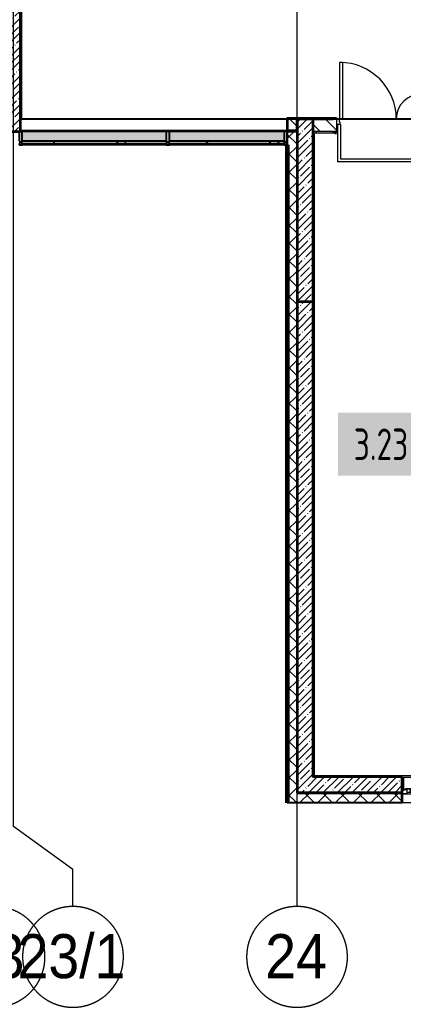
# Model space of a CAD drawing. Header units: millimetres. Extents: x 3914 to 443608, y -156176 to 78197.
# Drawn here: x 400380 to 406465, y -149483 to -133799 of the extents above; entities that cross this region are included whole.
import ezdxf

# ---------------------------------------------------------------- set-up
doc = ezdxf.new("R2010")
doc.units = ezdxf.units.MM
doc.linetypes.add('50_200_ШТРИХ_1Т_ш5_п1_п1_', pattern=[700, 500, -100, 0, -100])
for name, color, linetype, lineweight in [('0) клиннинг', 90, 'Continuous', 60), ('A-DOOR-1', 7, 'Continuous', 5), ('A-FLOR', 7, 'Continuous', 9), ('A-GLAZ', 7, 'Continuous', 9), ('A-GLAZ-1', 7, 'Continuous', 5), ('A-GLAZ-CURT', 7, 'Continuous', 9), ('A-GLAZ-CURT-1', 7, 'Continuous', 5), ('A-GLAZ-CURT-2', 7, 'Continuous', 25), ('A-GLAZ-CWMG', 7, 'Continuous', 9), ('A-GLAZ-CWMG-1', 7, 'Continuous', 25), ('A-WALL', 7, 'Continuous', 5), ('A-WALL-1', 7, 'Continuous', 35), ('I-WALL', 7, 'Continuous', 5), ('Оси', 7, 'Continuous', 9), ('Оси-1', 7, '50_200_ШТРИХ_1Т_ш5_п1_п1_', 9)]:
    doc.layers.add(name, color=color, linetype=linetype, lineweight=lineweight)
doc.layers.add('A-DOOR-FRAM-1', color=7, linetype='Continuous', lineweight=5, true_color=0xc0c0c0)
doc.layers.add('A-WALL-FNSH-1', color=9, linetype='Continuous', lineweight=5, true_color=0x808080)
doc.styles.add('Arial', font='arial.ttf', dxfattribs={"width": 0.9, "height": 700})
doc.styles.add('СПДС', font='ГОСТ тип А.ttf', dxfattribs={"width": 0.9})
pattern_1 = [(45, (315419.7, -145976.68), (-114.04925, 114.04925), []), (45, (315533.75, -145976.68), (-114.04925, 114.04925), [201.612, -40.322, 6.706, -33.617])]
pattern_2 = [(45, (315419.7, -145976.68), (-141.42136, 141.42136), []), (135, (315419.7, -145976.68), (-141.42136, -141.42136), [])]
pattern_3 = [(135, (315419.7, -145976.68), (-141.42136, -141.42136), [])]
pattern_4 = [(0, (315419.7, -145976.68), (243.84, 60.96), [20.117, -162.763, 20.117, -162.763, -975.36]), (0, (315419.7, -145976.68), (243.84, 60.96), [-365.76, 20.117, -345.643, 20.117, -162.763, -426.72]), (0, (315419.7, -145976.68), (243.84, 60.96), [-914.4, 20.117, -101.803, 20.117, -284.683]), (120, (315511.14, -145946.2), (-174.71291, 180.691634), [20.117, -162.763, 20.117, -162.763, -975.36]), (120, (315511.14, -145946.2), (-174.71291, 180.691634), [-365.76, 20.117, -345.643, 20.117, -162.763, -426.72]), (120, (315511.14, -145946.2), (-174.71291, 180.691634), [-914.4, 20.117, -101.803, 20.117, -284.683]), (240, (315541.62, -145824.28), (-69.12709, -241.651634), [20.117, -162.763, 20.117, -162.763, -975.36]), (240, (315541.62, -145824.28), (-69.12709, -241.651634), [-365.76, 20.117, -345.643, 20.117, -162.763, -426.72]), (240, (315541.62, -145824.28), (-69.12709, -241.651634), [-914.4, 20.117, -101.803, 20.117, -284.683])]

# ---------------------------------------------------------------- blocks, each defined once
blk = doc.blocks.new('120_Окно_СКБ_1Ст - 120_Окно_СКБ_1Ст 900х2500_h_ с форточкой-V551-Объем проектирования 3 этажа')
at = {"layer": 'A-GLAZ'}
for p, q in [((-450, -127), (-450, -57)), ((-450, -57), (-380, -57)), ((-380, -127), (-450, -127)), ((-380, -127), (-400, -127)), ((-400, -127), (-400, -137)), ((-400, -137), (400, -137)), ((400, -137), (-400, -137)), ((-380, -57), (-380, -127)), ((380, -87), (-380, -87)), ((-380, -87), (-380, -127)), ((-330, -137), (-330, -87)), ((330, -137), (330, -87)), ((380, -127), (380, -57)), ((380, -57), (450, -57)), ((380, -127), (380, -87)), ((450, -127), (380, -127)), ((400, -127), (380, -127)), ((400, -137), (400, -127)), ((450, -57), (450, -127))]:
    blk.add_line(p, q, dxfattribs=at)
at = {"layer": 'A-GLAZ-1'}
for p, q in [((450, -57), (-450, -57)), ((-430, -127), (-400, -127)), ((-330, -107), (330, -107)), ((330, -117), (-330, -117)), ((400, -127), (420, -127)), ((440, -127), (450, -127))]:
    blk.add_line(p, q, dxfattribs=at)
blk = doc.blocks.new('Системная панель - Стекло - 40мм-33184352-Объем проектирования 3 этажа')
at = {"layer": 'A-GLAZ-CURT-1'}
h = blk.add_hatch(dxfattribs=at)
h.set_pattern_fill('FP_201', color=256, style=0, pattern_type=2)
h.set_pattern_definition([(45, (-86342.5, -10010), (-565.6854, 565.6854), [400, -1200]), (45, (-86742.5, -10210), (-565.6854, 565.6854), [1200, -400]), (45, (-85942.5, -10410), (-565.6854, 565.6854), [400, -1200])])
h.paths.add_polyline_path([(510, 0), (1153, 0), (1153, 40), (-1153, 40), (-1153, 0)])
at = {"layer": 'A-GLAZ-CURT-2'}
for p, q in [((1153, 40), (-1153, 40)), ((-1153, 40), (-1153, 0)), ((-1153, 0), (1153, 0)), ((1153, 0), (1153, 40))]:
    blk.add_line(p, q, dxfattribs=at)
blk = doc.blocks.new('Системная панель - Стекло - 40мм-33184353-Объем проектирования 3 этажа')
at = {"layer": 'A-GLAZ-CURT-1'}
h = blk.add_hatch(dxfattribs=at)
h.set_pattern_fill('FP_202', color=256, style=0, pattern_type=2)
h.set_pattern_definition([(45, (-88444.25, -10010), (-565.6854, 565.6854), [400, -1200]), (45, (-88844.25, -10210), (-565.6854, 565.6854), [1200, -400]), (45, (-88044.25, -10410), (-565.6854, 565.6854), [400, -1200])])
h.paths.add_polyline_path([(584, 0), (919, 0), (919, 40), (-919, 40), (-919, 0), (-244, 0)])
at = {"layer": 'A-GLAZ-CURT-2'}
for p, q in [((919, 40), (-919, 40)), ((-919, 40), (-919, 0)), ((-919, 0), (919, 0)), ((919, 0), (919, 40))]:
    blk.add_line(p, q, dxfattribs=at)
blk = doc.blocks.new('Прямоугольный импост - Импост структурный с накладкой - 190мм-33184356-Объем проектирования 3 этажа')
at = {"layer": 'A-GLAZ-CWMG-1'}
for p, q in [((-50, 0), (-50, 17)), ((-50, 17), (0, 17)), ((-40, 0), (-50, 0)), ((-40, -40), (-40, 0)), ((0, 0), (-10, 0)), ((-10, 0), (-10, -40)), ((0, 17), (0, 0)), ((-50, -190), (-50, -40)), ((-50, -40), (-40, -40)), ((-10, -40), (0, -40)), ((0, -40), (0, -190)), ((0, -190), (-50, -190))]:
    blk.add_line(p, q, dxfattribs=at)
blk = doc.blocks.new('Прямоугольный импост - Импост структурный с накладкой - 190мм-33184358-Объем проектирования 3 этажа')
at = {"layer": 'A-GLAZ-CWMG-1'}
for p, q in [((0, 17), (-50, 17)), ((-50, 17), (-50, 0)), ((-50, 0), (-40, 0)), ((-40, 0), (-40, -40)), ((-10, -40), (-10, 0)), ((-10, 0), (0, 0)), ((0, 0), (0, 17)), ((-40, -40), (-50, -40)), ((-50, -40), (-50, -190)), ((0, -40), (-10, -40)), ((0, -190), (0, -40)), ((-50, -190), (0, -190))]:
    blk.add_line(p, q, dxfattribs=at)
blk = doc.blocks.new('Прямоугольный импост - Импост структурный с накладкой - 190мм-33184349-Объем проектирования 3 этажа')
at = {"layer": 'A-GLAZ-CWMG-1'}
for p, q in [((-25, 0), (-25, 17)), ((-25, 17), (25, 17)), ((-15, 0), (-25, 0)), ((-15, -40), (-15, 0)), ((25, 0), (15, 0)), ((15, 0), (15, -40)), ((25, 17), (25, 0)), ((-25, -190), (-25, -40)), ((-25, -40), (-15, -40)), ((15, -40), (25, -40)), ((25, -40), (25, -190)), ((25, -190), (-25, -190))]:
    blk.add_line(p, q, dxfattribs=at)
blk = doc.blocks.new('Прямоугольный импост - Импост структурный с накладкой - 190мм-23186050-Объем проектирования 3 этажа')
at = {"layer": 'A-GLAZ-CWMG'}
for points in [[(87285, 10250), (87285, 10400), (85000, 10400), (85000, 10250), (86652, 10250)], [(87285, 10193), (87285, 10210), (85000, 10210), (85000, 10193), (86652, 10193)]]:
    blk.add_hatch(color=256, dxfattribs=at).paths.add_polyline_path(points)
for p, q in [((85000, 10400), (87285, 10400)), ((85000, 10193), (87285, 10193))]:
    blk.add_line(p, q, dxfattribs=at)
blk = doc.blocks.new('Прямоугольный импост - Импост структурный с накладкой - 190мм-23186051-Объем проектирования 3 этажа')
at = {"layer": 'A-GLAZ-CWMG'}
for points in [[(88000, 10250), (88000, 10400), (87335, 10400), (87335, 10250)], [(87335, 10193), (88000, 10193), (88000, 10210), (87335, 10210)]]:
    blk.add_hatch(color=256, dxfattribs=at).paths.add_polyline_path(points)
for p, q in [((87335, 10400), (88000, 10400)), ((87335, 10193), (88000, 10193))]:
    blk.add_line(p, q, dxfattribs=at)
blk = doc.blocks.new('Прямоугольный импост - Импост структурный с накладкой - 190мм-23186052-Объем проектирования 3 этажа')
at = {"layer": 'A-GLAZ-CWMG'}
for points in [[(88000, 10250), (89154, 10250), (89154, 10400), (88000, 10400), (88000, 10380)], [(89154, 10193), (89154, 10210), (88000, 10210), (88000, 10193), (88828, 10193)]]:
    blk.add_hatch(color=256, dxfattribs=at).paths.add_polyline_path(points)
for p, q in [((88000, 10400), (89154, 10400)), ((88000, 10193), (89154, 10193))]:
    blk.add_line(p, q, dxfattribs=at)
blk = doc.blocks.new('Ось сетки - D8-29747960-Объем проектирования 3 этажа')
at = {"layer": 'Оси-1'}
for start, end in [(360, 180), (180, 360)]:
    blk.add_arc((0, 0), 4, start, end, dxfattribs=at)

msp = doc.modelspace()

# ---------------------------------------------------------------- hatches: boundary and pattern name
at = {"layer": 'A-WALL'}
h = msp.add_hatch(dxfattribs=at)
h.set_pattern_fill('FP_24', color=256, style=0, pattern_type=2)
h.set_pattern_definition(pattern_2)
h.paths.add_polyline_path([(404779.7, -146076.7), (404779.7, -135584.7), (404629.7, -135584.7), (404629.7, -146076.7)])
h = msp.add_hatch(dxfattribs=at)
h.set_pattern_fill('FP_24', color=256, style=0, pattern_type=2)
h.set_pattern_definition(pattern_2)
h.paths.add_polyline_path([(440496.8, -146226.7), (440499.7, -146226.7), (440499.7, -146076.7), (439149.7, -146076.7), (439149.7, -146226.7), (440249.7, -146226.7)])
h.paths.add_polyline_path([(436549.7, -146226.7), (436849.7, -146226.7), (436849.7, -146076.7), (435649.7, -146076.7), (435649.7, -146226.7), (435793.2, -146226.7)])
h.paths.add_polyline_path([(434705.4, -146226.7), (434749.7, -146226.7), (434749.7, -146076.7), (433349.7, -146076.7), (433349.7, -146226.7), (434249.7, -146226.7)])
h.paths.add_polyline_path([(432449.7, -146226.7), (432449.7, -146076.7), (431399.7, -146076.7), (431399.7, -146226.7)])
h.paths.add_polyline_path([(428178.7, -146226.7), (429099.7, -146226.7), (429099.7, -146076.7), (427949.7, -146076.7), (427949.7, -146226.7)])
h.paths.add_polyline_path([(426149.7, -146226.7), (427049.7, -146226.7), (427049.7, -146076.7), (426149.7, -146076.7), (426149.7, -146208.1)])
h.paths.add_polyline_path([(422739.9, -146226.7), (423449.7, -146226.7), (423449.7, -146076.7), (422549.7, -146076.7), (422549.7, -146226.7)])
h.paths.add_polyline_path([(425190.7, -146226.7), (425249.7, -146226.7), (425249.7, -146076.7), (424349.7, -146076.7), (424349.7, -146226.7), (425187.4, -146226.7)])
h.paths.add_polyline_path([(421649.7, -146226.7), (421649.7, -146076.7), (420599.7, -146076.7), (420599.7, -146226.7), (421122.3, -146226.7)])
h.paths.add_polyline_path([(416249.7, -146226.7), (418299.7, -146226.7), (418299.7, -146076.7), (416249.7, -146076.7)])
h.paths.add_polyline_path([(412949.9, -146226.7), (413549.7, -146226.7), (413549.7, -146076.7), (412499.7, -146076.7), (412499.7, -146226.7)])
h.paths.add_polyline_path([(415125.4, -146226.7), (415349.7, -146226.7), (415349.7, -146076.7), (414449.7, -146076.7), (414449.7, -146226.7)])
h.paths.add_polyline_path([(404704.8, -146226.7), (406449.7, -146226.7), (406449.7, -146076.7), (404629.7, -146076.7), (404629.7, -146226.7), (404693.2, -146226.7)])
h.paths.add_polyline_path([(407349.7, -146226.7), (408149.7, -146226.7), (408149.7, -146076.7), (407349.7, -146076.7)])
h.paths.add_polyline_path([(410199.7, -146226.7), (410199.7, -146076.7), (409049.7, -146076.7), (409049.7, -146226.7), (409997.1, -146226.7)])
at = {"layer": 'I-WALL'}
h = msp.add_hatch(dxfattribs=at)
h.set_pattern_fill('FP_1', color=256, style=0, pattern_type=2)
h.set_pattern_definition(pattern_1)
h.paths.add_polyline_path([(400180.4, -135576.7), (400389.7, -135576.7), (400389.7, -126876.7), (400169.7, -126876.7), (400169.7, -135576.7), (400178.1, -135576.7)])
h = msp.add_hatch(dxfattribs=at)
h.set_pattern_fill('FP_191', color=256, style=0, pattern_type=2)
h.set_pattern_definition(pattern_4)
h.paths.add_polyline_path([(400409.7, -135356.7), (400409.7, -132576.7), (400389.7, -132576.7), (400389.7, -135356.7), (400394.4, -135356.7)])
h = msp.add_hatch(dxfattribs=at)
h.set_pattern_fill('FP_23', color=256, style=0, pattern_type=2)
h.set_pattern_definition(pattern_3)
h.paths.add_polyline_path([(404779.7, -135556.7), (404779.7, -135356.7), (404623.2, -135356.7), (404623.2, -135556.7)])
h = msp.add_hatch(dxfattribs=at)
h.set_pattern_fill('FP_1', color=256, style=0, pattern_type=2)
h.set_pattern_definition(pattern_1)
h.paths.add_polyline_path([(405029.7, -138276.7), (405029.7, -135376.7), (404779.7, -135376.7), (404779.7, -138276.7)])
h = msp.add_hatch(dxfattribs=at)
h.set_pattern_fill('FP_23', color=256, style=0, pattern_type=2)
h.set_pattern_definition(pattern_3)
h.paths.add_polyline_path([(422529.7, -135576.7), (422549.7, -135576.7), (422549.7, -135376.7), (420514.7, -135376.7), (420514.7, -135576.7), (421652.1, -135576.7)])
h.paths.add_polyline_path([(419034.7, -135576.7), (419064.7, -135576.7), (419064.7, -135376.7), (417029.7, -135376.7), (417029.7, -135576.7), (417301, -135576.7)])
h.paths.add_polyline_path([(409629.7, -135576.7), (409629.7, -135376.7), (408879.7, -135376.7), (408879.7, -135576.7), (409609.7, -135576.7)])
h.paths.add_polyline_path([(405380.3, -135576.7), (405404.7, -135576.7), (405404.7, -135376.7), (405029.7, -135376.7), (405029.7, -135576.7), (405379.7, -135576.7)])
h.paths.add_polyline_path([(407499.7, -135576.7), (407929.7, -135576.7), (407929.7, -135376.7), (406804.7, -135376.7), (406804.7, -135576.7), (407449.7, -135576.7)])
h = msp.add_hatch(dxfattribs=at)
h.set_pattern_fill('FP_191', color=256, style=0, pattern_type=2)
h.set_pattern_definition(pattern_4)
h.paths.add_polyline_path([(405029.7, -145806.7), (405049.7, -145806.7), (405048.7, -135596.7), (405029.7, -135576.7), (405029.7, -145657.4)])
h.paths.add_polyline_path([(405049.7, -135596.7), (405049.7, -135576.7), (405029.7, -135576.7), (405036.9, -135583.9)])
h = msp.add_hatch(dxfattribs=at)
h.set_pattern_fill('FP_191', color=256, style=0, pattern_type=2)
h.set_pattern_definition(pattern_4)
h.paths.add_polyline_path([(405163.3, -135596.7), (405404.7, -135596.7), (405404.7, -135584.7), (405349.7, -135584.7), (405349.7, -135576.7), (405049.7, -135576.7), (405049.7, -135596.7)])
h.paths.add_polyline_path([(406804.7, -135596.7), (407349.7, -135596.7), (407349.7, -135576.7), (406859.7, -135576.7), (406859.7, -135584.7), (406804.7, -135584.7)])
h = msp.add_hatch(dxfattribs=at)
h.set_pattern_fill('FP_1', color=256, style=0, pattern_type=2)
h.set_pattern_definition(pattern_1)
h.paths.add_polyline_path([(404779.7, -145876.7), (405029.7, -145876.7), (405029.7, -138276.7), (404779.7, -138276.7), (404779.7, -145826.7)])
h = msp.add_hatch(dxfattribs=at)
h.set_pattern_fill('FP_1', color=256, style=0, pattern_type=2)
h.set_pattern_definition(pattern_1)
h.paths.add_polyline_path([(404779.7, -146076.7), (406449.7, -146076.7), (406449.7, -145826.7), (405029.7, -145826.7), (405029.7, -145876.7), (404779.7, -145876.7)])
h = msp.add_hatch(dxfattribs=at)
h.set_pattern_fill('FP_191', color=256, style=0, pattern_type=2)
h.set_pattern_definition(pattern_4)
h.paths.add_polyline_path([(406689.7, -145826.7), (407348.7, -145826.7), (407348.7, -145806.7), (405049.7, -145807.6), (405029.7, -145826.7), (406470.2, -145826.7)])
h.paths.add_polyline_path([(405029.7, -145826.7), (405049.7, -145806.7), (405029.7, -145806.7), (405029.7, -145816.7)])

# ---------------------------------------------------------------- linework, layer by layer
msp.add_lwpolyline([(440249.7, -135376.7), (400389.7, -135376.7), (400389.7, -132576.7), (440249.7, -132576.7)], close=True)
at = {"layer": '0) клиннинг'}
msp.add_lwpolyline([(404621.7, -135783.7), (404621.7, -146234.7)], dxfattribs=at)
at = {"layer": 'A-DOOR-1'}
for p, q in [((405454.7, -134476.7), (405454.7, -135376.7)), ((405504.7, -134476.7), (405454.7, -134476.7)), ((405504.7, -135376.7), (405504.7, -134476.7)), ((405454.7, -135376.7), (405504.7, -135376.7))]:
    msp.add_line(p, q, dxfattribs=at)
for centre, radius, start, end in [((405454.7, -135376.7), 900, 0, 90), ((406754.7, -135376.7), 400, 90, 180)]:
    msp.add_arc(centre, radius, start, end, dxfattribs=at)
at = {"layer": 'A-DOOR-FRAM-1'}
for p, q in [((405419.7, -135368.7), (405349.7, -135368.7)), ((405349.7, -135368.7), (405349.7, -135376.7)), ((405349.7, -135376.7), (405419.7, -135376.7)), ((405454.7, -135376.7), (405404.7, -135376.7)), ((405404.7, -135376.7), (405404.7, -135456.7)), ((405404.7, -135456.7), (405464.7, -135456.7)), ((405419.7, -135456.7), (405404.7, -135456.7)), ((405404.7, -135456.7), (405404.7, -135576.7)), ((405419.7, -135376.7), (405419.7, -135368.7)), ((405419.7, -135576.7), (405419.7, -135456.7)), ((405454.7, -135426.7), (405454.7, -135376.7)), ((405464.7, -135426.7), (405454.7, -135426.7)), ((405464.7, -135456.7), (405464.7, -135426.7)), ((405419.7, -135576.7), (405349.7, -135576.7)), ((405349.7, -135576.7), (405349.7, -135584.7)), ((405349.7, -135584.7), (405419.7, -135584.7)), ((405404.7, -135576.7), (405419.7, -135576.7)), ((405419.7, -135584.7), (405419.7, -135576.7))]:
    msp.add_line(p, q, dxfattribs=at)
at = {"layer": 'A-FLOR'}
for p, q in [((400389.7, -135556.7), (400389.7, -135356.7)), ((404623.2, -135376.7), (400389.7, -135376.7)), ((404623.2, -135376.7), (404618.7, -135376.7)), ((404618.7, -135376.7), (404618.7, -135556.7)), ((405029.7, -135376.7), (404779.7, -135376.7)), ((405349.7, -135376.7), (404779.7, -135376.7)), ((405419.7, -135456.7), (405469.7, -135456.7)), ((405419.7, -135456.7), (405419.7, -136056.7)), ((405469.7, -135456.7), (405469.7, -136006.7)), ((406704.7, -135376.7), (405504.7, -135376.7)), ((405504.7, -135376.7), (406704.7, -135376.7)), ((404618.7, -135556.7), (400389.7, -135556.7)), ((405049.7, -135596.7), (405379.7, -135596.7)), ((405049.7, -145806.7), (405049.7, -135597.7)), ((406789.7, -136056.7), (405419.7, -136056.7)), ((405469.7, -136006.7), (406739.7, -136006.7))]:
    msp.add_line(p, q, dxfattribs=at)
at = {"layer": 'A-WALL'}
for p, q in [((400409.7, -135356.7), (400409.7, -132596.7)), ((404626.7, -135581.7), (404626.7, -146229.7)), ((404779.7, -135581.7), (404626.7, -135581.7)), ((404629.7, -135584.7), (404629.7, -146226.7)), ((404779.7, -135584.7), (404629.7, -135584.7)), ((405349.7, -135576.7), (405029.7, -135576.7)), ((405049.7, -135596.7), (405049.7, -145806.7)), ((406449.7, -145826.7), (405029.7, -145826.7)), ((405029.7, -145826.7), (407348.7, -145826.7)), ((407349.7, -145806.7), (405049.7, -145806.7)), ((406449.7, -145876.7), (406459.7, -145876.7)), ((404626.7, -146229.7), (406449.7, -146229.7)), ((404629.7, -146226.7), (406449.7, -146226.7)), ((407349.7, -146234.7), (406449.7, -146234.7))]:
    msp.add_line(p, q, dxfattribs=at)
at = {"layer": 'A-WALL-1'}
for p, q in [((400389.7, -135576.7), (400389.7, -132376.7)), ((400389.7, -135356.7), (400409.7, -135356.7)), ((404623.2, -135356.7), (404623.2, -135556.7)), ((404779.7, -135556.7), (404779.7, -135356.7)), ((405349.7, -135376.7), (404779.7, -135376.7)), ((404779.7, -135376.7), (404779.7, -135576.7)), ((405029.7, -135376.7), (405029.7, -145826.7)), ((400169.7, -135576.7), (400389.7, -135576.7)), ((404623.2, -135556.7), (404779.7, -135556.7)), ((404779.7, -135576.7), (404779.7, -146076.7)), ((405379.7, -135596.7), (405404.7, -135596.7)), ((405404.7, -135596.7), (405404.7, -135584.7)), ((404779.7, -138276.7), (405029.7, -138276.7)), ((406449.7, -146076.7), (406449.7, -145826.7)), ((406459.7, -145826.7), (406459.7, -146024.7)), ((406449.7, -146076.7), (404779.7, -146076.7)), ((404779.7, -146076.7), (406449.7, -146076.7)), ((406449.7, -146226.7), (406449.7, -146076.7)), ((406459.7, -146024.7), (406479.7, -146024.7))]:
    msp.add_line(p, q, dxfattribs=at)
at = {"layer": 'A-WALL-FNSH-1'}
for p, q in [((400410.7, -135356.7), (400410.7, -132597.7)), ((400409.7, -135356.7), (400410.7, -135356.7)), ((405404.7, -135355.7), (404623.2, -135355.7)), ((404623.2, -135355.7), (404623.2, -135356.7)), ((404623.2, -135356.7), (405404.7, -135356.7)), ((405404.7, -135356.7), (405404.7, -135355.7)), ((404779.7, -135576.7), (404621.7, -135576.7)), ((404621.7, -135576.7), (404621.7, -146234.7)), ((405050.7, -135597.7), (405404.7, -135597.7)), ((405050.7, -145805.7), (405050.7, -135597.7)), ((405404.7, -135597.7), (405404.7, -135596.7)), ((407348.7, -145805.7), (405050.7, -145805.7)), ((404621.7, -146234.7), (406449.7, -146234.7)), ((406449.7, -146234.7), (406449.7, -146226.7))]:
    msp.add_line(p, q, dxfattribs=at)
at = {"layer": 'Оси'}
for points in [[(401224.2, -147882.9), (401224.2, -147293), (400279.7, -146612.9), (400279.7, -141612.9), (400279.7, -129061.6), (400279.7, -124061.6)], [(404779.7, -147882.9), (404779.7, -142882.9), (404779.7, -129061.6), (404779.7, -124061.6)]]:
    msp.add_lwpolyline(points, dxfattribs=at)

# ---------------------------------------------------------------- block references
at = {"layer": 'A-GLAZ', "color": 3, "rotation": 180}
msp.add_blockref('120_Окно_СКБ_1Ст - 120_Окно_СКБ_1Ст 900х2500_h_ с форточкой-V551-Объем проектирования 3 этажа', (406899.7, -146151.7), dxfattribs=at)
at = {"layer": 'A-GLAZ-CURT'}
for name, p in [('Системная панель - Стекло - 40мм-33184352-Объем проектирования 3 этажа', (401562.2, -135766.7)), ('Системная панель - Стекло - 40мм-33184353-Объем проектирования 3 этажа', (403664, -135766.7))]:
    msp.add_blockref(name, p, dxfattribs=at)
at = {"layer": 'A-GLAZ-CWMG', "rotation": 180}
msp.add_blockref('Прямоугольный импост - Импост структурный с накладкой - 190мм-33184358-Объем проектирования 3 этажа', (400369.7, -135766.7), dxfattribs=at)
at = {"layer": 'A-GLAZ-CWMG'}
for name in ['Прямоугольный импост - Импост структурный с накладкой - 190мм-23186050-Объем проектирования 3 этажа', 'Прямоугольный импост - Импост структурный с накладкой - 190мм-23186051-Объем проектирования 3 этажа', 'Прямоугольный импост - Импост структурный с накладкой - 190мм-23186052-Объем проектирования 3 этажа']:
    msp.add_blockref(name, (315419.7, -145976.7), dxfattribs=at)
at = {"layer": 'A-GLAZ-CWMG', "extrusion": (0, 0, -1), "rotation": 180}
for name, p in [('Прямоугольный импост - Импост структурный с накладкой - 190мм-33184349-Объем проектирования 3 этажа', (-402729.7, -135766.7)), ('Прямоугольный импост - Импост структурный с накладкой - 190мм-33184356-Объем проектирования 3 этажа', (-404623.2, -135766.7))]:
    msp.add_blockref(name, p, dxfattribs=at)
at = {"layer": 'Оси-1', "xscale": 199.9999999999999, "yscale": 199.9999999999999, "zscale": 199.9999999999999}
for p in [(399979.7, -148682.9), (401224.2, -148682.9), (404779.7, -148682.9)]:
    msp.add_blockref('Ось сетки - D8-29747960-Объем проектирования 3 этажа', p, dxfattribs=at)

# ---------------------------------------------------------------- texts
at = {"insert": (405679.4, -140292.1), "char_height": 500, "width": 1327.594, "attachment_point": 1, "style": 'СПДС', "bg_fill": 1, "box_fill_scale": 1.5, "bg_fill_color": 7, "bg_fill_true_color": 16777215, "bg_fill_transparency": 0}
msp.add_mtext('3.23', dxfattribs=at)
at = {"layer": 'Оси', "char_height": 700, "attachment_point": 1, "style": 'Arial'}
for s, insert, width in [('23', (399474.5, -148321.6), 1212.151), ('23/1', (400343.7, -148321.6), 2121.265), ('24', (404274.5, -148321.6), 1212.151)]:
    msp.add_mtext(s, dxfattribs=dict(at, insert=insert, width=width))

doc.saveas('drawing.dxf')
